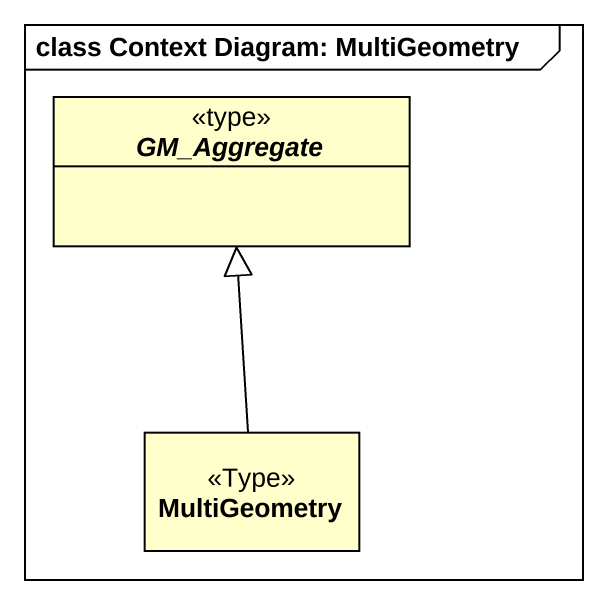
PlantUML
@startuml
mainframe class Context Diagram: MultiGeometry
hide circle
hide empty members
abstract class GM_Aggregate <<type>>
class MultiGeometry <<Type>>
MultiGeometry -up-|> GM_Aggregate
@enduml
